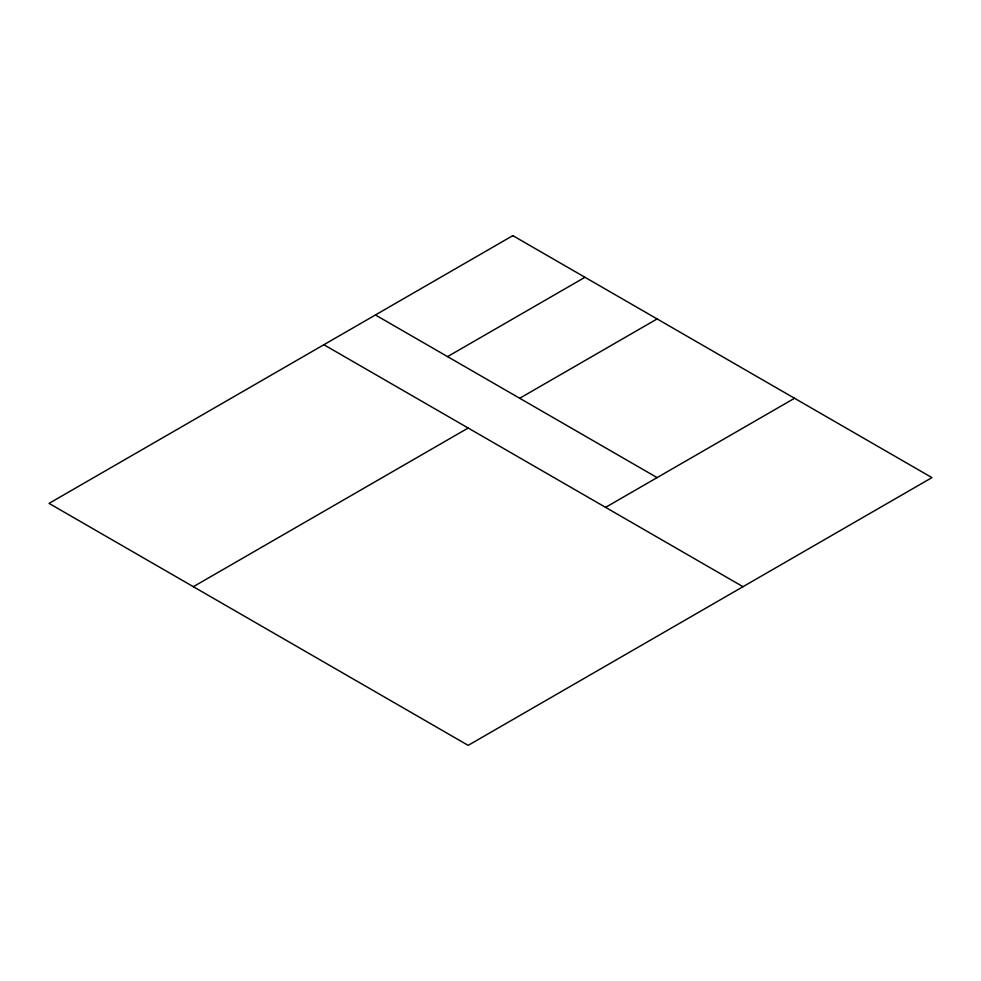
<?xml version="1.0" encoding="UTF-8"?>
<svg xmlns="http://www.w3.org/2000/svg" width="981" height="981" viewBox="0 0 981 981"><rect width="100%" height="100%" fill="white"/><g stroke="black" fill="none" stroke-linecap="round" stroke-linejoin="round"><path stroke-width="1.47" d="M447.557 356.618L584.97 277.28M193.343 586.699L468.17 428.023M519.697 398.274L657.123 318.935M605.584 507.361L794.536 398.274M375.416 314.962L657.123 477.612M323.877 344.723L742.997 586.699M512.83 235.636L49.05 503.388L468.17 745.364L931.95 477.612L512.83 235.636"/></g></svg>
